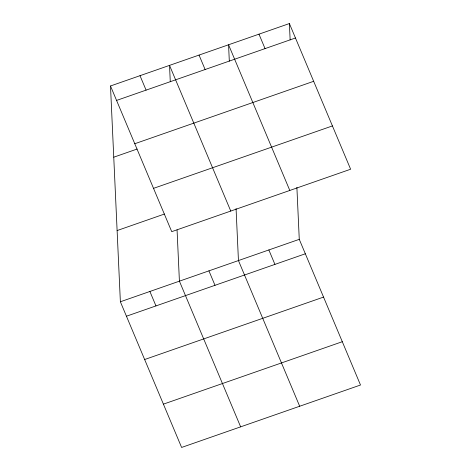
<?xml version="1.0" encoding="UTF-8"?>
<svg xmlns="http://www.w3.org/2000/svg" width="471" height="471" viewBox="0 0 471 471"><rect width="100%" height="100%" fill="white"/><g stroke="black" fill="none" stroke-linecap="round" stroke-linejoin="round"><path stroke-width="0.71" d="M110.497 85.981L289.388 23.55L350.63 169.23L171.732 231.661L110.497 85.981L120.37 301.77L181.612 447.45L360.503 385.019L299.268 239.339L296.889 187.352M116.567 100.429L295.464 37.998M134.771 143.737L313.668 81.3M113.752 157.196L137.096 149.048M153.528 188.353L332.426 125.922M117.114 230.56L164.479 214.028M120.37 301.77L299.268 239.339M126.446 316.218L305.343 253.781M144.65 359.526L323.548 297.089M163.408 404.142L342.299 341.71M258.979 34.165L265.049 48.607M289.8 190.455L228.565 44.78L229.312 61.153M199.045 55.078L205.12 69.525M268.859 249.954L274.929 264.396M230.766 211.061L169.531 65.381L170.278 81.76M299.68 406.243L238.444 260.563L236.065 208.582M140.011 75.684L146.087 90.126M208.924 270.866L215 285.314M240.646 426.85L179.41 281.169L177.061 229.895M149.89 291.467L155.96 305.915M289.388 23.55L290.142 39.929"/></g></svg>
